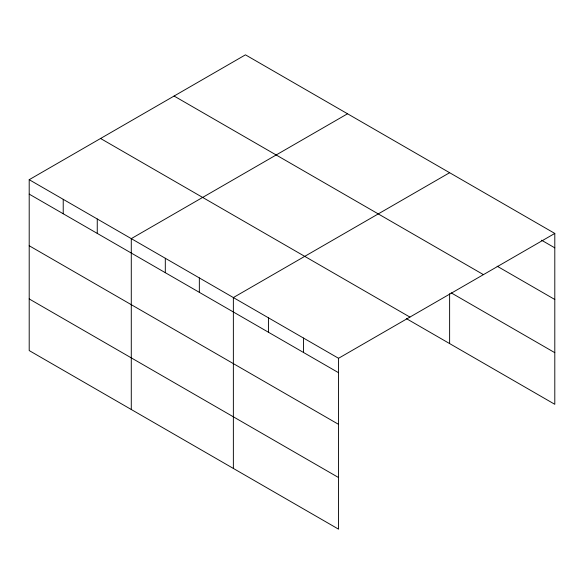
<?xml version="1.0" encoding="UTF-8"?>
<svg xmlns="http://www.w3.org/2000/svg" width="584" height="584" viewBox="0 0 584 584"><rect width="100%" height="100%" fill="white"/><g stroke="black" fill="none" stroke-linecap="round" stroke-linejoin="round"><path stroke-width="0.88" d="M338.545 424.342L338.545 358.291L29.2 179.69L29.2 350.568L338.545 529.162L338.545 424.342L29.2 245.747M29.2 179.69L245.455 54.838L554.8 233.432L554.8 404.31L406.318 318.579M347.538 113.77L131.283 238.63L131.283 409.501M449.622 172.711L233.366 297.563L233.366 468.441M338.545 358.291L554.8 233.432M541.558 240.207L554.8 247.857M497.145 266.202L554.8 299.483M174.09 96.039L483.435 274.633M451.184 292.854L554.8 352.678M100.565 138.488L409.91 317.083M29.2 194.114L338.545 372.709M29.2 298.935L338.545 477.537M449.622 293.767L449.622 343.589M303.483 338.048L303.483 352.473M268.428 317.805L268.428 332.23M199.341 277.918L199.341 292.343M165.308 258.274L165.308 272.699M97.258 218.985L97.258 233.403M63.225 199.334L63.225 213.759"/></g></svg>
